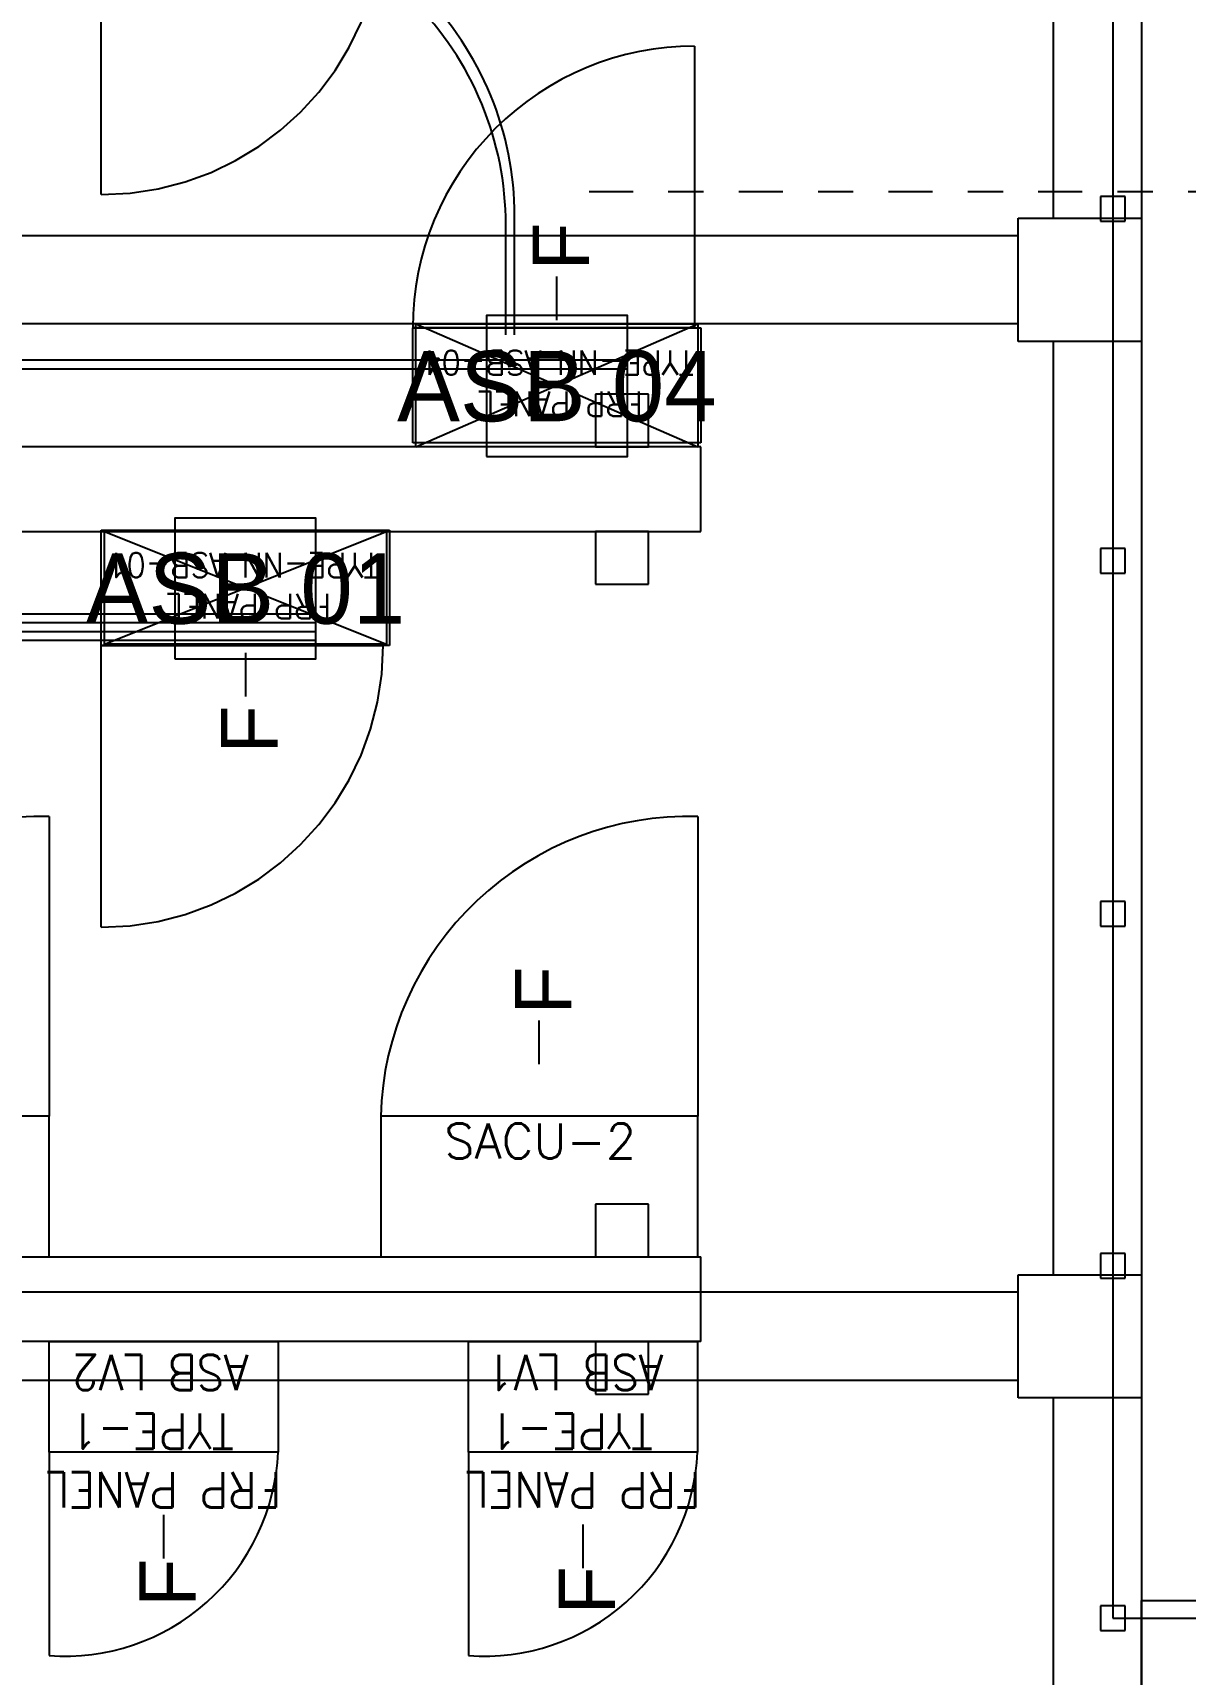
# Model space of a CAD drawing. Header units: metres. Extents: x 531759 to 532310, y 2674774 to 2675087.
# Drawn here: x 532109.409 to 532112.679, y 2674971.564 to 2674976.225 of the extents above; entities that cross this region are included whole.
import ezdxf
from ezdxf.enums import TextEntityAlignment as Align

# ---------------------------------------------------------------- set-up
doc = ezdxf.new("R2010")
doc.units = ezdxf.units.M
doc.header["$MEASUREMENT"] = 0
for name, pattern in [('CENTER', [2, 1.25, -0.25, 0.25, -0.25]), ('DASHED', [0.75, 0.5, -0.25]), ('HIDDEN', [0.375, 0.25, -0.125]), ('PHANTOM', [63.5, 31.75, -6.35, 6.35, -6.35, 6.35, -6.35])]:
    doc.linetypes.add(name, pattern=pattern)
for name, color, linetype in [('1', 5, 'Continuous'), ('IDT', 7, 'Continuous'), ('LT Cable(AG) INV to LT Panel BL-12', 2, 'Continuous')]:
    doc.layers.add(name, color=color, linetype=linetype)
doc.styles.add('Arial', font='arial.ttf')
doc.styles.add('RomanS', font='romans.shx')
doc.styles.get("Standard").update_dxf_attribs({"font": 'Adani Regular.ttf'})

# ---------------------------------------------------------------- blocks, each defined once
blk = doc.blocks.new('ASB')
at = {"layer": '1', "color": 5}
blk.add_lwpolyline([(-0.2, -0.2), (0.2, -0.2), (0.2, 0.2), (-0.2, 0.2)], close=True, dxfattribs=at)
at = {"layer": '1', "color": 7}
blk.add_attdef('ID', text='', height=0.2, dxfattribs=at).set_placement((0, 0), align=Align.MIDDLE_CENTER)
blk = doc.blocks.new('IDT')
at = {"layer": 'IDT', "color": 8}
for p, q in [((25.552, 15.4101), (25.552, 18.0601)), ((25.802, 15.4101), (25.802, 18.0601)), ((25.552, 17.4851), (25.552, 15.9851)), ((25.5981, 16.0703), (25.5981, 16.0003)), ((25.6681, 16.0703), (25.5981, 16.0703)), ((25.6681, 16.0003), (25.6681, 16.0703)), ((25.5981, 16.0003), (25.6681, 16.0003)), ((25.552, 15.9851), (22.802, 15.9851)), ((25.552, 15.0601), (25.552, 15.4101)), ((25.552, 15.4101), (25.902, 15.4101)), ((25.902, 15.4101), (25.902, 15.0601)), ((26.951, 15.3997), (26.951, 15.2497)), ((27.101, 15.3997), (26.951, 15.3997)), ((27.101, 15.2497), (27.101, 15.3997)), ((25.902, 15.3601), (29.552, 15.3601)), ((26.802, 15.2497), (32.6992, 15.2497)), ((26.951, 15.2497), (27.101, 15.2497)), ((25.902, 15.1101), (29.552, 15.1101)), ((25.902, 15.0601), (25.552, 15.0601)), ((25.552, 12.4101), (25.552, 15.0601)), ((25.5981, 15.0703), (25.5981, 15.0003)), ((25.6681, 15.0703), (25.5981, 15.0703)), ((25.6681, 15.0003), (25.6681, 15.0703)), ((25.802, 12.4101), (25.802, 15.0601)), ((32.6992, 15.0097), (26.802, 15.0097)), ((26.951, 15.0097), (26.951, 14.8597)), ((27.101, 15.0097), (26.951, 15.0097)), ((27.101, 14.8597), (27.101, 15.0097)), ((25.5981, 15.0003), (25.6681, 15.0003)), ((26.951, 14.8597), (27.101, 14.8597)), ((25.5981, 14.0703), (25.5981, 14.0003)), ((25.6681, 14.0703), (25.5981, 14.0703)), ((25.6681, 14.0003), (25.6681, 14.0703)), ((25.5981, 14.0003), (25.6681, 14.0003)), ((27.686, 13.2732), (28.504, 13.2732)), ((27.686, 12.9462), (27.686, 13.2732)), ((27.695, 12.9497), (27.695, 13.2697)), ((27.695, 13.2697), (28.495, 13.2697)), ((28.495, 13.2697), (27.695, 12.9497)), ((28.495, 12.9497), (27.695, 13.2697)), ((28.495, 13.2697), (28.495, 12.9497)), ((28.504, 13.2732), (28.504, 12.9462)), ((26.951, 13.0997), (26.951, 12.9497)), ((27.101, 13.0997), (26.951, 13.0997)), ((27.101, 12.9497), (27.101, 13.0997)), ((25.5981, 13.0685), (25.5981, 12.9985)), ((25.6681, 13.0685), (25.5981, 13.0685)), ((25.6681, 12.9985), (25.6681, 13.0685)), ((25.5981, 12.9985), (25.6681, 12.9985)), ((32.6992, 12.9497), (26.802, 12.9497)), ((26.951, 12.9497), (27.101, 12.9497)), ((28.504, 12.9462), (27.686, 12.9462)), ((28.495, 12.9497), (27.695, 12.9497)), ((26.802, 12.7097), (32.6992, 12.7097)), ((26.802, 12.6984), (27.62, 12.6984)), ((26.802, 12.3714), (26.802, 12.6984)), ((26.811, 12.3601), (26.811, 12.7097)), ((26.811, 12.7097), (27.611, 12.7097)), ((27.611, 12.7097), (26.811, 12.3601)), ((27.611, 12.3601), (26.811, 12.7097)), ((26.951, 12.7097), (26.951, 12.5597)), ((27.101, 12.7097), (26.951, 12.7097)), ((27.101, 12.5597), (27.101, 12.7097)), ((27.611, 12.7097), (27.611, 12.3601)), ((27.62, 12.6984), (27.62, 12.3714)), ((26.951, 12.5597), (27.101, 12.5597)), ((25.552, 12.0601), (25.552, 12.4101)), ((25.552, 12.4101), (25.902, 12.4101)), ((25.902, 12.4101), (25.902, 12.0601)), ((25.902, 12.3601), (29.552, 12.3601)), ((27.62, 12.3714), (26.802, 12.3714)), ((27.611, 12.3601), (26.811, 12.3601)), ((25.902, 12.1101), (29.552, 12.1101)), ((25.902, 12.0601), (25.552, 12.0601)), ((25.552, 9.4101), (25.552, 12.0601)), ((25.5981, 12.0685), (25.5981, 11.9985)), ((25.6681, 12.0685), (25.5981, 12.0685)), ((25.6681, 11.9985), (25.6681, 12.0685)), ((25.802, 9.4101), (25.802, 12.0601)), ((25.5981, 11.9985), (25.6681, 11.9985))]:
    blk.add_line(p, q, dxfattribs=at)
at = {"layer": 'IDT', "color": 8, "linetype": 'DASHED', "ltscale": 5}
for p, q in [((27.462, 15.5637), (27.462, 16.1417)), ((28.652, 15.5637), (28.652, 16.1417)), ((26.811, 13.7589), (26.811, 14.6097)), ((26.811, 14.6097), (27.711, 14.6097)), ((28.652, 13.7589), (28.652, 14.6097)), ((28.652, 14.6097), (29.552, 14.6097)), ((28.504, 14.0732), (28.504, 13.2732)), ((28.4602, 13.2732), (27.704, 13.2732)), ((28.504, 13.2732), (28.4602, 13.2732)), ((26.82, 11.5714), (26.82, 12.3714)), ((26.82, 12.3714), (26.8639, 12.3714)), ((26.8639, 12.3714), (27.62, 12.3714)), ((28.504, 11.9932), (28.504, 11.1932))]:
    blk.add_line(p, q, dxfattribs=at)
at = {"layer": 'IDT', "color": 8, "linetype": 'PHANTOM', "ltscale": 0.25}
for p, q in [((25.6331, 16.0353), (22.892, 16.0353)), ((25.6331, 9.1603), (25.6331, 16.0353))]:
    blk.add_line(p, q, dxfattribs=at)
at = {"layer": 'IDT', "color": 7}
for p, q in [((27.137, 15.8206), (27.137, 15.8931)), ((28.327, 15.7932), (28.327, 15.8658)), ((27.137, 15.7694), (27.137, 15.8206)), ((28.327, 15.7421), (28.327, 15.7932)), ((26.812, 15.5637), (27.462, 15.5637)), ((26.812, 15.2497), (26.812, 15.5637)), ((27.462, 15.5637), (27.462, 15.2497)), ((28.002, 15.5637), (28.652, 15.5637)), ((28.002, 15.2497), (28.002, 15.5637)), ((28.652, 15.5637), (28.652, 15.2497)), ((27.462, 15.2497), (26.812, 15.2497)), ((28.652, 15.2497), (28.002, 15.2497)), ((27.711, 15.0097), (26.811, 15.0097)), ((26.811, 15.0097), (26.811, 14.6097)), ((27.711, 14.6097), (27.711, 15.0097)), ((29.552, 15.0097), (28.652, 15.0097)), ((28.652, 15.0097), (28.652, 14.6097)), ((26.811, 14.6097), (27.711, 14.6097)), ((28.652, 14.6097), (29.552, 14.6097)), ((27.261, 14.4621), (27.261, 14.4109)), ((27.261, 14.4109), (27.261, 14.3384)), ((28.095, 13.3458), (28.095, 13.4183)), ((28.095, 13.2947), (28.095, 13.3458)), ((27.686, 13.2732), (28.504, 13.2732)), ((27.686, 12.9462), (27.686, 13.2732)), ((28.504, 13.2732), (28.504, 12.9462)), ((28.504, 12.9462), (27.686, 12.9462)), ((26.802, 12.6984), (27.62, 12.6984)), ((26.802, 12.3714), (26.802, 12.6984)), ((27.62, 12.6984), (27.62, 12.3714)), ((27.62, 12.3714), (26.802, 12.3714)), ((27.211, 12.3497), (27.211, 12.2985)), ((27.211, 12.2985), (27.211, 12.226))]:
    blk.add_line(p, q, dxfattribs=at)
at = {"layer": 'IDT', "color": 8, "linetype": 'HIDDEN', "ltscale": 2.5}
for p, q in [((26.802, 15.2497), (26.802, 15.0097)), ((26.802, 12.9497), (26.802, 12.7097))]:
    blk.add_line(p, q, dxfattribs=at)
at = {"layer": 'IDT', "color": 8, "linetype": 'CENTER', "ltscale": 0.1}
blk.add_line((12.5447, 11.9854), (27.1642, 11.9854), dxfattribs=at)
at = {"layer": 'IDT', "color": 8, "linetype": 'DASHED', "ltscale": 5}
for centre, radius, start, end in [((27.4175, 15.5373), 0.606, 85.7856, 177.5034), ((28.6075, 15.5373), 0.606, 85.7856, 177.5034), ((26.8361, 14.6339), 0.8753, 268.3615, 358.4192), ((28.6771, 14.6339), 0.8753, 268.3615, 358.4192), ((28.504, 13.2732), 0.8, 90, 180), ((26.82, 12.3714), 0.8, 270, 0), ((28.504, 11.1932), 0.8, 90, 180)]:
    blk.add_arc(centre, radius, start, end, dxfattribs=at)
at = {"layer": 'IDT', "color": 7, "style": 'Arial'}
for p in [(27.0458, 16.0245), (28.2358, 16.0028), (27.1698, 14.3212), (28.0038, 13.5801), (27.1198, 12.2089)]:
    blk.add_text('F', height=0.16, rotation=270, dxfattribs=at).set_placement(p)
at = {"layer": 'IDT', "color": 7, "style": 'RomanS', "width": 0.9}
for s, height, p in [('FRP PANEL', 0.1, (26.8034, 15.6209)), ('FRP PANEL', 0.1, (27.9934, 15.6209)), ('TYPE-1', 0.1, (26.9382, 15.4542)), ('TYPE-1', 0.1, (28.1282, 15.4542)), ('ASB LV1', 0.1, (26.9092, 15.2876)), ('ASB LV2', 0.1, (28.0864, 15.2876)), ('FRP PANEL', 0.07, (27.8518, 13.1269)), ('TYPE-NN ASB-01', 0.07, (27.7167, 13.0102)), ('FRP PANEL', 0.07, (26.9678, 12.5521)), ('TYPE-NN ASB-04', 0.07, (26.8222, 12.4354))]:
    blk.add_text(s, height=height, dxfattribs=at).set_placement(p)
at = {"layer": 'IDT', "color": 7, "ltscale": 0.1, "style": 'RomanS'}
blk.add_text('SACU-2', height=0.1, rotation=180, dxfattribs=at).set_placement((27.5305, 14.7306))

msp = doc.modelspace()

# ---------------------------------------------------------------- linework, layer by layer
at = {"layer": 'LT Cable(AG) INV to LT Panel BL-12'}
for points in [[(532110.7514, 2674975.3673), (532110.7514, 2674975.6794, 0.414214), (532109.8514, 2674976.5794), (532105.295, 2674976.5794, -0.169247), (532104.7357, 2674976.7743), (532103.335, 2674977.8855, 0.103275), (532102.9749, 2674977.9606), (532097.0488, 2674977.9606, -0.414214), (532096.1488, 2674978.8606), (532096.1488, 2674990.3668, -0.031335), (532096.1558, 2674990.4793), (532096.2152, 2674990.9502, 0.031335), (532096.2222, 2674991.0627), (532096.2222, 2674995.3647, 0.414214), (532095.3222, 2674996.2647), (531826.4176, 2674996.2647, -0.414214), (531825.5176, 2674997.1647), (531825.5176, 2674997.6898)], [(532110.7764, 2674975.3673), (532110.7764, 2674975.7044, 0.414214), (532109.8764, 2674976.6044), (532105.3021, 2674976.6044, -0.169083), (532104.7432, 2674976.799), (532103.3402, 2674977.9105, 0.103275), (532102.9801, 2674977.9856), (532097.0738, 2674977.9856, -0.414214), (532096.1738, 2674978.8856), (532096.1738, 2674990.3652, -0.031335), (532096.1808, 2674990.4777), (532096.2402, 2674990.9486, 0.031335), (532096.2472, 2674991.0611), (532096.2472, 2674995.3897, 0.414214), (532095.3472, 2674996.2897), (531923.5936, 2674996.2897, -0.414214), (531922.6936, 2674997.1897), (531922.6936, 2674997.6898)], [(532111.0963, 2674975.2705), (532106.8734, 2674975.2705, -0.105537), (532106.5059, 2674975.3489), (532105.2319, 2674975.9188, -0.019674), (532105.1684, 2674975.9502), (532103.5182, 2674976.8502, 0.092424), (532103.1939, 2674976.9106), (532095.0787, 2674976.9106, 0.192606), (532094.4579, 2674976.6623), (532083.9822, 2674966.6836, -0.135559), (532083.5597, 2674966.4573), (532083.3581, 2674966.4118, -0.055596), (532083.1598, 2674966.3897), (531923.5936, 2674966.3897, -0.414214), (531922.6936, 2674967.2897), (531922.6936, 2674967.6898)], [(532111.0963, 2674975.2955), (532106.8734, 2674975.2955, -0.105537), (532106.5161, 2674975.3718), (532105.2405, 2674975.9423, -0.019594), (532105.1773, 2674975.9736), (532103.5229, 2674976.8752, 0.092424), (532103.1986, 2674976.9356), (532095.0687, 2674976.9356, 0.192606), (532094.4479, 2674976.6873), (532083.9699, 2674966.7064, -0.135559), (532083.5475, 2674966.4802), (532083.3553, 2674966.4368, -0.055596), (532083.157, 2674966.4147), (532020.7696, 2674966.4147, -0.414214), (532019.8696, 2674967.3147), (532019.8696, 2674967.6898)]]:
    msp.add_lwpolyline(points, format="xyb", dxfattribs=at)
at = {"layer": 'LT Cable(AG) INV to LT Panel BL-12', "color": 5}
for points in [[(532110.2123, 2674974.5744), (532104.0263, 2674974.5744, 0.051898), (532103.841, 2674974.5551), (532103.2858, 2674974.4382, -0.051898), (532103.1004, 2674974.419), (532100.087, 2674974.419, 0.414415), (532099.187, 2674973.5183), (532099.2063, 2674945.3544, 0.083558), (532099.2561, 2674945.0599), (532099.3567, 2674944.7702, -0.083731), (532099.4064, 2674944.4751), (532099.4064, 2674907.3522, 0.414214), (532100.3064, 2674906.4522), (532177.553, 2674906.4522, 0.414214), (532178.453, 2674907.3522), (532178.453, 2674907.6898)], [(532110.2123, 2674974.5494), (532104.0289, 2674974.5494, 0.051898), (532103.8436, 2674974.5301), (532103.2884, 2674974.4132, -0.051898), (532103.103, 2674974.394), (532100.112, 2674974.394, 0.414415), (532099.212, 2674973.4933), (532099.2313, 2674945.3586, 0.083558), (532099.2811, 2674945.0641), (532099.3817, 2674944.7744, -0.083731), (532099.4314, 2674944.4793), (532099.4314, 2674914.8772, 0.414214), (532100.3314, 2674913.9772), (532112.769, 2674913.9772, 0.414214), (532113.669, 2674914.8772), (532113.669, 2674915.1898)], [(532110.2123, 2674974.5244), (532104.0315, 2674974.5244, 0.051898), (532103.8462, 2674974.5051), (532103.291, 2674974.3882, -0.051898), (532103.1056, 2674974.369), (532100.137, 2674974.369, 0.414415), (532099.237, 2674973.4683), (532099.2563, 2674945.3629, 0.083558), (532099.3061, 2674945.0683), (532099.4067, 2674944.7786, -0.083731), (532099.4564, 2674944.4835), (532099.4564, 2674937.4022, 0.414214), (532100.3564, 2674936.5022), (532274.729, 2674936.5022, 0.414214), (532275.629, 2674937.4022), (532275.629, 2674937.6898)], [(532110.2123, 2674974.4994), (532104.0341, 2674974.4994, 0.051898), (532103.8488, 2674974.4801), (532103.2936, 2674974.3632, -0.051898), (532103.1082, 2674974.344), (532100.162, 2674974.344, 0.414415), (532099.262, 2674973.4433), (532099.2813, 2674945.3671, 0.083558), (532099.3311, 2674945.0726), (532099.4317, 2674944.7829, -0.083731), (532099.4814, 2674944.4877), (532099.4814, 2674937.4272, 0.414214), (532100.3814, 2674936.5272), (532177.553, 2674936.5272, 0.414214), (532178.453, 2674937.4272), (532178.453, 2674937.6898)]]:
    msp.add_lwpolyline(points, format="xyb", dxfattribs=at)

# ---------------------------------------------------------------- block references
at = {"layer": '1'}
for p, values in [((532110.8963, 2674975.222), {'ID': 'ASB 04'}), ((532110.0123, 2674974.6472), {'ID': 'ASB 01'})]:
    msp.add_blockref('ASB', p, dxfattribs=at).add_auto_attribs(values)
at = {"layer": 'IDT', "color": 8, "rotation": 180}
msp.add_blockref('IDT', (532138.1073, 2674987.7589), dxfattribs=at)

doc.saveas('drawing.dxf')
